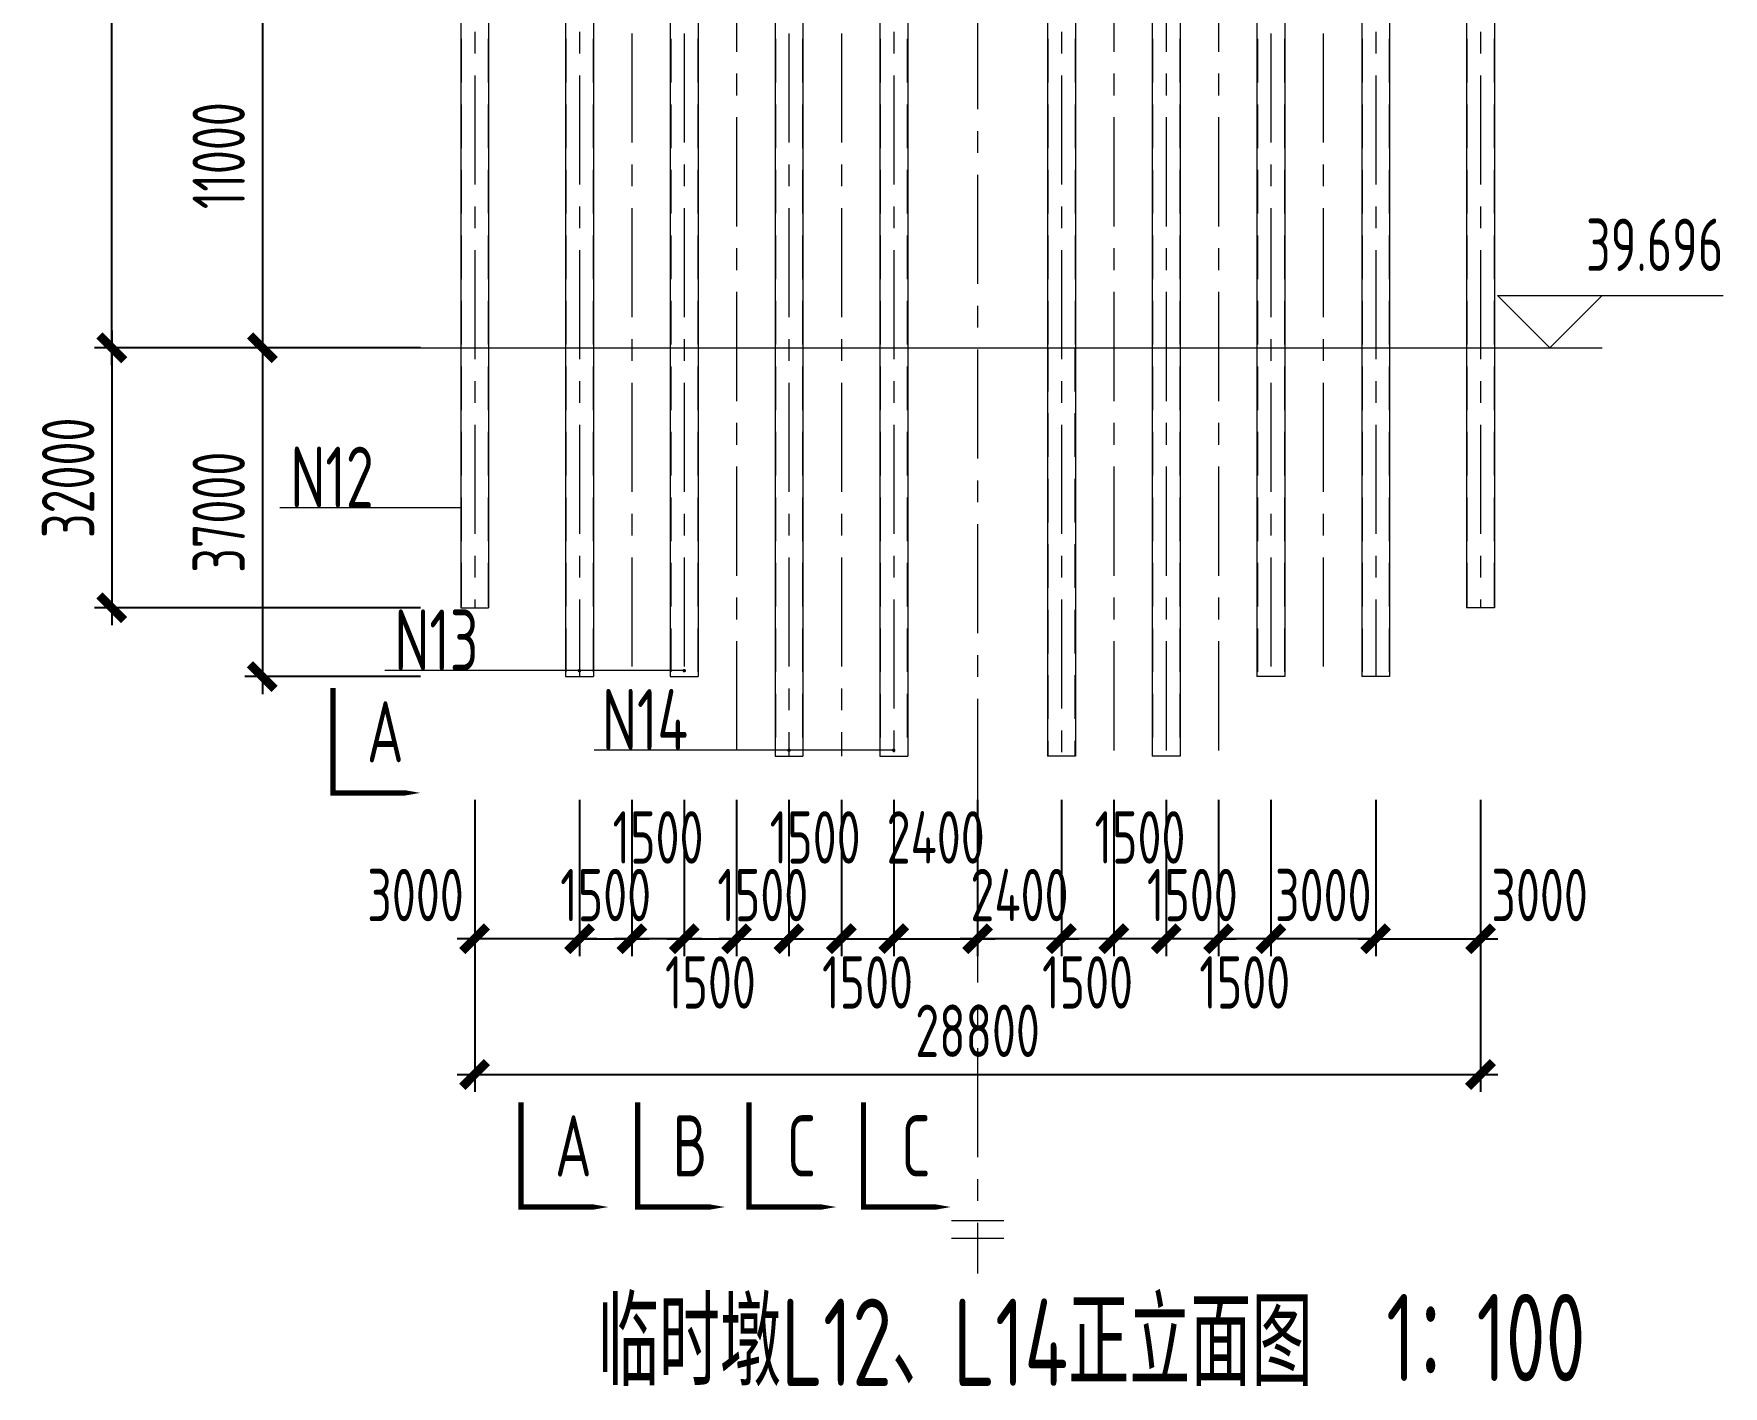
# Model space of a CAD drawing. Extents: x -2876908 to 633791, y -1383861 to 872234.
# Drawn here: x -1497066 to -1448690, y -1335848 to -1297132 of the extents above; entities that cross this region are included whole.
import ezdxf
from ezdxf.enums import TextEntityAlignment as Align

# ---------------------------------------------------------------- set-up
doc = ezdxf.new("R2010")
doc.units = 0
doc.header["$LTSCALE"] = 5
doc.header["$MEASUREMENT"] = 0
doc.linetypes.add('CENTER', pattern=[2, 1.25, -0.25, 0.25, -0.25])
doc.linetypes.add('DASHED', pattern=[0.75, 0.5, -0.25])
doc.layers.get('0').update_dxf_attribs({"linetype": 'CONTINUOUS', "lineweight": 25})
doc.layers.get('DEFPOINTS').update_dxf_attribs({"color": 35, "linetype": 'CONTINUOUS', "lineweight": 13})
for name, color, linetype, lineweight in [('3中心线', 6, 'CENTER', 18), ('4虚线', 2, 'DASHED', 18), ('5标注', 3, 'CONTINUOUS', 15), ('6文本', 7, 'CONTINUOUS', 15), ('7边界线', 8, 'CONTINUOUS', 15), ('8轮廓线', 4, 'CONTINUOUS', 15), ('DIM', 3, 'CONTINUOUS', 0), ('REIND', 1, 'CONTINUOUS', 0), ('THIN', 7, 'CONTINUOUS', 0)]:
    doc.layers.add(name, color=color, linetype=linetype, lineweight=lineweight)
doc.styles.add('TSSD_Dimension', font='tssdeng.shx', dxfattribs={"width": 0.7, "bigfont": 'hztxt.shx'})
doc.styles.add('TSSD_NORM', font='tssdeng.shx', dxfattribs={"width": 0.7, "bigfont": 'hztxt.shx'})
doc.dimstyles.new('TSSD_100_100', dxfattribs={"dimtxt": 300, "dimasz": 100, "dimexe": 100, "dimexo": 250, "dimgap": 100, "dimtad": 1, "dimdec": 0, "dimzin": 0, "dimdsep": 46, "dimtxsty": 'TSSD_Dimension', "dimblk": 'ARCHTICK', "dimblk1": 'ARCHTICK', "dimblk2": 'ARCHTICK', "dimcen": 0, "dimdle": 100, "dimclrt": 7, "dimadec": 0, "dimazin": 0, "dimtfac": 1, "dimtdec": 0, "dimtix": 1, "dimtmove": 2, "dimatfit": 3, "dimfxl": 1, "dimtolj": 1, "dimtzin": 0, "dimarcsym": 0})

# ---------------------------------------------------------------- blocks, each defined once
blk = doc.blocks.new('_ArchTick')
at = {"color": 0, "linetype": 'ByBlock', "const_width": 0.5}
blk.add_lwpolyline([(-0.707, -0.707), (0.707, 0.707)], dxfattribs=at)
blk = doc.blocks.new('*D2565')
at = {"layer": 'DEFPOINTS', "color": 0, "transparency": 16777216}
for p in [(-1481441, -1317811), (-1479941, -1317811), (-1479941, -1323038)]:
    blk.add_point(p, dxfattribs=at)
at = {"layer": 'DIM', "color": 0, "lineweight": -2, "transparency": 16777216}
for p, q in [((-1481441, -1319061), (-1481441, -1323538)), ((-1479941, -1319061), (-1479941, -1323538)), ((-1481441, -1323038), (-1481941, -1323038)), ((-1481441, -1323038), (-1479941, -1323038)), ((-1479941, -1323038), (-1479441, -1323038))]:
    blk.add_line(p, q, dxfattribs=at)
at = {"layer": 'DIM', "color": 0, "lineweight": -2, "transparency": 16777216, "xscale": 500, "yscale": 500, "zscale": 500}
blk.add_blockref('_ArchTick', (-1481441, -1323038), dxfattribs=at)
at = {"layer": 'DIM', "color": 0, "lineweight": -2, "transparency": 16777216, "xscale": 500, "yscale": 500, "zscale": 500, "rotation": 180}
blk.add_blockref('_ArchTick', (-1479941, -1323038), dxfattribs=at)
at = {"layer": 'DIM', "color": 7, "transparency": 16777216, "insert": (-1480691, -1321788), "char_height": 1500, "attachment_point": 5, "style": 'TSSD_Dimension'}
blk.add_mtext('\\A1;1500', dxfattribs=at)
blk = doc.blocks.new('*D2566')
at = {"layer": 'DEFPOINTS', "color": 0, "transparency": 16777216}
for p in [(-1478441, -1317811), (-1476941, -1317811), (-1476941, -1323038)]:
    blk.add_point(p, dxfattribs=at)
at = {"layer": 'DIM', "color": 0, "lineweight": -2, "transparency": 16777216}
for p, q in [((-1478441, -1319061), (-1478441, -1323538)), ((-1476941, -1319061), (-1476941, -1323538)), ((-1478941, -1323038), (-1476441, -1323038))]:
    blk.add_line(p, q, dxfattribs=at)
at = {"layer": 'DIM', "color": 0, "lineweight": -2, "transparency": 16777216, "xscale": 500, "yscale": 500, "zscale": 500, "rotation": 180}
blk.add_blockref('_ArchTick', (-1478441, -1323038), dxfattribs=at)
at = {"layer": 'DIM', "color": 0, "lineweight": -2, "transparency": 16777216, "xscale": 500, "yscale": 500, "zscale": 500}
blk.add_blockref('_ArchTick', (-1476941, -1323038), dxfattribs=at)
at = {"layer": 'DIM', "color": 7, "transparency": 16777216, "insert": (-1477691, -1324288), "char_height": 1500, "attachment_point": 5, "style": 'TSSD_Dimension'}
blk.add_mtext('\\A1;1500', dxfattribs=at)
blk = doc.blocks.new('*D2567')
at = {"layer": 'DEFPOINTS', "color": 0, "transparency": 16777216}
for p in [(-1476941, -1317811), (-1475441, -1317811), (-1475441, -1323038)]:
    blk.add_point(p, dxfattribs=at)
at = {"layer": 'DIM', "color": 0, "lineweight": -2, "transparency": 16777216}
for p, q in [((-1476941, -1319061), (-1476941, -1323538)), ((-1475441, -1319061), (-1475441, -1323538)), ((-1476941, -1323038), (-1477441, -1323038)), ((-1476941, -1323038), (-1475441, -1323038)), ((-1475441, -1323038), (-1474941, -1323038))]:
    blk.add_line(p, q, dxfattribs=at)
at = {"layer": 'DIM', "color": 0, "lineweight": -2, "transparency": 16777216, "xscale": 500, "yscale": 500, "zscale": 500}
blk.add_blockref('_ArchTick', (-1476941, -1323038), dxfattribs=at)
at = {"layer": 'DIM', "color": 0, "lineweight": -2, "transparency": 16777216, "xscale": 500, "yscale": 500, "zscale": 500, "rotation": 180}
blk.add_blockref('_ArchTick', (-1475441, -1323038), dxfattribs=at)
at = {"layer": 'DIM', "color": 7, "transparency": 16777216, "insert": (-1476191, -1321788), "char_height": 1500, "attachment_point": 5, "style": 'TSSD_Dimension'}
blk.add_mtext('\\A1;1500', dxfattribs=at)
blk = doc.blocks.new('*D2568')
at = {"layer": 'DEFPOINTS', "color": 0, "transparency": 16777216}
for p in [(-1475441, -1317811), (-1473941, -1317811), (-1473941, -1323038)]:
    blk.add_point(p, dxfattribs=at)
at = {"layer": 'DIM', "color": 0, "lineweight": -2, "transparency": 16777216}
for p, q in [((-1475441, -1319061), (-1475441, -1323538)), ((-1473941, -1319061), (-1473941, -1323538)), ((-1475941, -1323038), (-1473441, -1323038))]:
    blk.add_line(p, q, dxfattribs=at)
at = {"layer": 'DIM', "color": 0, "lineweight": -2, "transparency": 16777216, "xscale": 500, "yscale": 500, "zscale": 500, "rotation": 180}
blk.add_blockref('_ArchTick', (-1475441, -1323038), dxfattribs=at)
at = {"layer": 'DIM', "color": 0, "lineweight": -2, "transparency": 16777216, "xscale": 500, "yscale": 500, "zscale": 500}
blk.add_blockref('_ArchTick', (-1473941, -1323038), dxfattribs=at)
at = {"layer": 'DIM', "color": 7, "transparency": 16777216, "insert": (-1474691, -1320138), "char_height": 1500, "attachment_point": 5, "style": 'TSSD_Dimension'}
blk.add_mtext('\\A1;1500', dxfattribs=at)
blk = doc.blocks.new('*D2569')
at = {"layer": 'DEFPOINTS', "color": 0, "transparency": 16777216}
for p in [(-1472441, -1317811), (-1470041, -1317811), (-1470041, -1323038)]:
    blk.add_point(p, dxfattribs=at)
at = {"layer": 'DIM', "color": 0, "lineweight": -2, "transparency": 16777216}
for p, q in [((-1472441, -1319061), (-1472441, -1323538)), ((-1470041, -1319061), (-1470041, -1323538)), ((-1472941, -1323038), (-1469541, -1323038))]:
    blk.add_line(p, q, dxfattribs=at)
at = {"layer": 'DIM', "color": 0, "lineweight": -2, "transparency": 16777216, "xscale": 500, "yscale": 500, "zscale": 500, "rotation": 180}
blk.add_blockref('_ArchTick', (-1472441, -1323038), dxfattribs=at)
at = {"layer": 'DIM', "color": 0, "lineweight": -2, "transparency": 16777216, "xscale": 500, "yscale": 500, "zscale": 500}
blk.add_blockref('_ArchTick', (-1470041, -1323038), dxfattribs=at)
at = {"layer": 'DIM', "color": 7, "transparency": 16777216, "insert": (-1471241, -1320138), "char_height": 1500, "attachment_point": 5, "style": 'TSSD_Dimension'}
blk.add_mtext('\\A1;2400', dxfattribs=at)
blk = doc.blocks.new('*D2570')
at = {"layer": 'DEFPOINTS', "color": 0, "transparency": 16777216}
for p in [(-1484441, -1317811), (-1455641, -1317811), (-1455641, -1326924)]:
    blk.add_point(p, dxfattribs=at)
at = {"layer": 'DIM', "color": 0, "lineweight": -2, "transparency": 16777216}
for p, q in [((-1484441, -1319061), (-1484441, -1327424)), ((-1455641, -1319061), (-1455641, -1327424)), ((-1484941, -1326924), (-1455141, -1326924))]:
    blk.add_line(p, q, dxfattribs=at)
at = {"layer": 'DIM', "color": 0, "lineweight": -2, "transparency": 16777216, "xscale": 500, "yscale": 500, "zscale": 500, "rotation": 180}
blk.add_blockref('_ArchTick', (-1484441, -1326924), dxfattribs=at)
at = {"layer": 'DIM', "color": 0, "lineweight": -2, "transparency": 16777216, "xscale": 500, "yscale": 500, "zscale": 500}
blk.add_blockref('_ArchTick', (-1455641, -1326924), dxfattribs=at)
at = {"layer": 'DIM', "color": 7, "transparency": 16777216, "insert": (-1470041, -1325674), "char_height": 1500, "attachment_point": 5, "style": 'TSSD_Dimension'}
blk.add_mtext('\\A1;28800', dxfattribs=at)
blk = doc.blocks.new('*D2571')
at = {"layer": 'DEFPOINTS', "color": 0, "transparency": 16777216}
for p in [(-1484746, -1306123), (-1494831, -1313563), (-1484746, -1313563)]:
    blk.add_point(p, dxfattribs=at)
at = {"layer": 'DIM', "color": 0, "lineweight": -2, "transparency": 16777216}
for p, q in [((-1494831, -1305623), (-1494831, -1314063)), ((-1485996, -1306123), (-1495331, -1306123)), ((-1485996, -1313563), (-1495331, -1313563))]:
    blk.add_line(p, q, dxfattribs=at)
at = {"layer": 'DIM', "color": 0, "lineweight": -2, "transparency": 16777216, "xscale": 500, "yscale": 500, "zscale": 500}
for p, rotation in [((-1494831, -1306123), 90), ((-1494831, -1313563), 270)]:
    blk.add_blockref('_ArchTick', p, dxfattribs=dict(at, rotation=rotation))
at = {"layer": 'DIM', "color": 7, "transparency": 16777216, "insert": (-1496081, -1309843), "char_height": 1500, "attachment_point": 5, "rotation": 90, "style": 'TSSD_Dimension'}
blk.add_mtext('\\A1;32000', dxfattribs=at)
blk = doc.blocks.new('*D2573')
at = {"layer": 'DEFPOINTS', "color": 0, "transparency": 16777216}
for p in [(-1494831, -1280122), (-1484746, -1280122), (-1484746, -1306122)]:
    blk.add_point(p, dxfattribs=at)
at = {"layer": 'DIM', "color": 0, "lineweight": -2, "transparency": 16777216}
for p, q in [((-1494831, -1306622), (-1494831, -1279622)), ((-1485996, -1280122), (-1495331, -1280122)), ((-1485996, -1306122), (-1495331, -1306122))]:
    blk.add_line(p, q, dxfattribs=at)
at = {"layer": 'DIM', "color": 0, "lineweight": -2, "transparency": 16777216, "xscale": 500, "yscale": 500, "zscale": 500}
for p, rotation in [((-1494831, -1280122), 90), ((-1494831, -1306122), 270)]:
    blk.add_blockref('_ArchTick', p, dxfattribs=dict(at, rotation=rotation))
at = {"layer": 'DIM', "color": 7, "transparency": 16777216, "insert": (-1496081, -1293122), "char_height": 1500, "attachment_point": 5, "rotation": 90, "style": 'TSSD_Dimension'}
blk.add_mtext('\\A1;26000', dxfattribs=at)
blk = doc.blocks.new('*D2587')
at = {"layer": 'DEFPOINTS', "color": 0, "transparency": 16777216}
for p in [(-1484441, -1317811), (-1481441, -1317811), (-1484441, -1323038)]:
    blk.add_point(p, dxfattribs=at)
at = {"layer": 'DIM', "color": 0, "lineweight": -2, "transparency": 16777216}
for p, q in [((-1484441, -1319061), (-1484441, -1323538)), ((-1481441, -1319061), (-1481441, -1323538)), ((-1480941, -1323038), (-1484941, -1323038))]:
    blk.add_line(p, q, dxfattribs=at)
at = {"layer": 'DIM', "color": 0, "lineweight": -2, "transparency": 16777216, "xscale": 500, "yscale": 500, "zscale": 500, "rotation": 180}
blk.add_blockref('_ArchTick', (-1484441, -1323038), dxfattribs=at)
at = {"layer": 'DIM', "color": 0, "lineweight": -2, "transparency": 16777216, "xscale": 500, "yscale": 500, "zscale": 500}
blk.add_blockref('_ArchTick', (-1481441, -1323038), dxfattribs=at)
at = {"layer": 'DIM', "color": 7, "transparency": 16777216, "insert": (-1486135, -1321788), "char_height": 1500, "attachment_point": 5, "style": 'TSSD_Dimension'}
blk.add_mtext('\\A1;3000', dxfattribs=at)
blk = doc.blocks.new('*D2588')
at = {"layer": 'DEFPOINTS', "color": 0, "transparency": 16777216}
for p in [(-1473941, -1317811), (-1472441, -1317811), (-1472441, -1323038)]:
    blk.add_point(p, dxfattribs=at)
at = {"layer": 'DIM', "color": 0, "lineweight": -2, "transparency": 16777216}
for p, q in [((-1473941, -1319061), (-1473941, -1323538)), ((-1472441, -1319061), (-1472441, -1323538)), ((-1474441, -1323038), (-1471941, -1323038))]:
    blk.add_line(p, q, dxfattribs=at)
at = {"layer": 'DIM', "color": 0, "lineweight": -2, "transparency": 16777216, "xscale": 500, "yscale": 500, "zscale": 500, "rotation": 180}
blk.add_blockref('_ArchTick', (-1473941, -1323038), dxfattribs=at)
at = {"layer": 'DIM', "color": 0, "lineweight": -2, "transparency": 16777216, "xscale": 500, "yscale": 500, "zscale": 500}
blk.add_blockref('_ArchTick', (-1472441, -1323038), dxfattribs=at)
at = {"layer": 'DIM', "color": 7, "transparency": 16777216, "insert": (-1473191, -1324288), "char_height": 1500, "attachment_point": 5, "style": 'TSSD_Dimension'}
blk.add_mtext('\\A1;1500', dxfattribs=at)
blk = doc.blocks.new('*D2593')
at = {"layer": 'DEFPOINTS', "color": 0, "transparency": 16777216}
for p in [(-1484746, -1295122), (-1490521, -1306122), (-1484746, -1306122)]:
    blk.add_point(p, dxfattribs=at)
at = {"layer": 'DIM', "color": 0, "lineweight": -2, "transparency": 16777216}
for p, q in [((-1490521, -1294622), (-1490521, -1306622)), ((-1485996, -1295122), (-1491021, -1295122)), ((-1485996, -1306122), (-1491021, -1306122))]:
    blk.add_line(p, q, dxfattribs=at)
at = {"layer": 'DIM', "color": 0, "lineweight": -2, "transparency": 16777216, "xscale": 500, "yscale": 500, "zscale": 500}
for p, rotation in [((-1490521, -1295122), 90), ((-1490521, -1306122), 270)]:
    blk.add_blockref('_ArchTick', p, dxfattribs=dict(at, rotation=rotation))
at = {"layer": 'DIM', "color": 7, "transparency": 16777216, "insert": (-1491771, -1300622), "char_height": 1500, "attachment_point": 5, "rotation": 90, "style": 'TSSD_Dimension'}
blk.add_mtext('\\A1;11000', dxfattribs=at)
blk = doc.blocks.new('*D2595')
at = {"layer": 'DEFPOINTS', "color": 0, "transparency": 16777216}
for p in [(-1484746, -1306122), (-1490521, -1315533), (-1484746, -1315533)]:
    blk.add_point(p, dxfattribs=at)
at = {"layer": 'DIM', "color": 0, "lineweight": -2, "transparency": 16777216}
for p, q in [((-1490521, -1305622), (-1490521, -1316033)), ((-1485996, -1306122), (-1491021, -1306122)), ((-1485996, -1315533), (-1491021, -1315533))]:
    blk.add_line(p, q, dxfattribs=at)
at = {"layer": 'DIM', "color": 0, "lineweight": -2, "transparency": 16777216, "xscale": 500, "yscale": 500, "zscale": 500}
for p, rotation in [((-1490521, -1306122), 90), ((-1490521, -1315533), 270)]:
    blk.add_blockref('_ArchTick', p, dxfattribs=dict(at, rotation=rotation))
at = {"layer": 'DIM', "color": 7, "transparency": 16777216, "insert": (-1491771, -1310828), "char_height": 1500, "attachment_point": 5, "rotation": 90, "style": 'TSSD_Dimension'}
blk.add_mtext('\\A1;37000', dxfattribs=at)
blk = doc.blocks.new('*D2596')
at = {"layer": 'DEFPOINTS', "color": 0, "transparency": 16777216}
for p in [(-1461641, -1317811), (-1458641, -1317811), (-1461641, -1323038)]:
    blk.add_point(p, dxfattribs=at)
at = {"layer": 'DIM', "color": 0, "lineweight": -2, "transparency": 16777216}
for p, q in [((-1461641, -1319061), (-1461641, -1323538)), ((-1458641, -1319061), (-1458641, -1323538)), ((-1461641, -1323038), (-1462141, -1323038)), ((-1458641, -1323038), (-1461641, -1323038)), ((-1458641, -1323038), (-1458141, -1323038))]:
    blk.add_line(p, q, dxfattribs=at)
at = {"layer": 'DIM', "color": 0, "lineweight": -2, "transparency": 16777216, "xscale": 500, "yscale": 500, "zscale": 500}
blk.add_blockref('_ArchTick', (-1461641, -1323038), dxfattribs=at)
at = {"layer": 'DIM', "color": 0, "lineweight": -2, "transparency": 16777216, "xscale": 500, "yscale": 500, "zscale": 500, "rotation": 180}
blk.add_blockref('_ArchTick', (-1458641, -1323038), dxfattribs=at)
at = {"layer": 'DIM', "color": 7, "transparency": 16777216, "insert": (-1460141, -1321788), "char_height": 1500, "attachment_point": 5, "style": 'TSSD_Dimension'}
blk.add_mtext('\\A1;3000', dxfattribs=at)
blk = doc.blocks.new('*D2597')
at = {"layer": 'DEFPOINTS', "color": 0, "transparency": 16777216}
for p in [(-1463141, -1317811), (-1461641, -1317811), (-1463141, -1323038)]:
    blk.add_point(p, dxfattribs=at)
at = {"layer": 'DIM', "color": 0, "lineweight": -2, "transparency": 16777216}
for p, q in [((-1463141, -1319061), (-1463141, -1323538)), ((-1461641, -1319061), (-1461641, -1323538)), ((-1461141, -1323038), (-1463641, -1323038))]:
    blk.add_line(p, q, dxfattribs=at)
at = {"layer": 'DIM', "color": 0, "lineweight": -2, "transparency": 16777216, "xscale": 500, "yscale": 500, "zscale": 500, "rotation": 180}
blk.add_blockref('_ArchTick', (-1463141, -1323038), dxfattribs=at)
at = {"layer": 'DIM', "color": 0, "lineweight": -2, "transparency": 16777216, "xscale": 500, "yscale": 500, "zscale": 500}
blk.add_blockref('_ArchTick', (-1461641, -1323038), dxfattribs=at)
at = {"layer": 'DIM', "color": 7, "transparency": 16777216, "insert": (-1462391, -1324288), "char_height": 1500, "attachment_point": 5, "style": 'TSSD_Dimension'}
blk.add_mtext('\\A1;1500', dxfattribs=at)
blk = doc.blocks.new('*D2598')
at = {"layer": 'DEFPOINTS', "color": 0, "transparency": 16777216}
for p in [(-1464641, -1317811), (-1463141, -1317811), (-1464641, -1323038)]:
    blk.add_point(p, dxfattribs=at)
at = {"layer": 'DIM', "color": 0, "lineweight": -2, "transparency": 16777216}
for p, q in [((-1464641, -1319061), (-1464641, -1323538)), ((-1463141, -1319061), (-1463141, -1323538)), ((-1464641, -1323038), (-1465141, -1323038)), ((-1463141, -1323038), (-1464641, -1323038)), ((-1463141, -1323038), (-1462641, -1323038))]:
    blk.add_line(p, q, dxfattribs=at)
at = {"layer": 'DIM', "color": 0, "lineweight": -2, "transparency": 16777216, "xscale": 500, "yscale": 500, "zscale": 500}
blk.add_blockref('_ArchTick', (-1464641, -1323038), dxfattribs=at)
at = {"layer": 'DIM', "color": 0, "lineweight": -2, "transparency": 16777216, "xscale": 500, "yscale": 500, "zscale": 500, "rotation": 180}
blk.add_blockref('_ArchTick', (-1463141, -1323038), dxfattribs=at)
at = {"layer": 'DIM', "color": 7, "transparency": 16777216, "insert": (-1463891, -1321788), "char_height": 1500, "attachment_point": 5, "style": 'TSSD_Dimension'}
blk.add_mtext('\\A1;1500', dxfattribs=at)
blk = doc.blocks.new('*D2599')
at = {"layer": 'DEFPOINTS', "color": 0, "transparency": 16777216}
for p in [(-1466141, -1317811), (-1464641, -1317811), (-1466141, -1323038)]:
    blk.add_point(p, dxfattribs=at)
at = {"layer": 'DIM', "color": 0, "lineweight": -2, "transparency": 16777216}
for p, q in [((-1466141, -1319061), (-1466141, -1323538)), ((-1464641, -1319061), (-1464641, -1323538)), ((-1464141, -1323038), (-1466641, -1323038))]:
    blk.add_line(p, q, dxfattribs=at)
at = {"layer": 'DIM', "color": 0, "lineweight": -2, "transparency": 16777216, "xscale": 500, "yscale": 500, "zscale": 500, "rotation": 180}
blk.add_blockref('_ArchTick', (-1466141, -1323038), dxfattribs=at)
at = {"layer": 'DIM', "color": 0, "lineweight": -2, "transparency": 16777216, "xscale": 500, "yscale": 500, "zscale": 500}
blk.add_blockref('_ArchTick', (-1464641, -1323038), dxfattribs=at)
at = {"layer": 'DIM', "color": 7, "transparency": 16777216, "insert": (-1465391, -1320138), "char_height": 1500, "attachment_point": 5, "style": 'TSSD_Dimension'}
blk.add_mtext('\\A1;1500', dxfattribs=at)
blk = doc.blocks.new('*D2600')
at = {"layer": 'DEFPOINTS', "color": 0, "transparency": 16777216}
for p in [(-1470041, -1317811), (-1467641, -1317811), (-1470041, -1323038)]:
    blk.add_point(p, dxfattribs=at)
at = {"layer": 'DIM', "color": 0, "lineweight": -2, "transparency": 16777216}
for p, q in [((-1470041, -1319061), (-1470041, -1323538)), ((-1467641, -1319061), (-1467641, -1323538)), ((-1470041, -1323038), (-1470541, -1323038)), ((-1467641, -1323038), (-1470041, -1323038)), ((-1467641, -1323038), (-1467141, -1323038))]:
    blk.add_line(p, q, dxfattribs=at)
at = {"layer": 'DIM', "color": 0, "lineweight": -2, "transparency": 16777216, "xscale": 500, "yscale": 500, "zscale": 500}
blk.add_blockref('_ArchTick', (-1470041, -1323038), dxfattribs=at)
at = {"layer": 'DIM', "color": 0, "lineweight": -2, "transparency": 16777216, "xscale": 500, "yscale": 500, "zscale": 500, "rotation": 180}
blk.add_blockref('_ArchTick', (-1467641, -1323038), dxfattribs=at)
at = {"layer": 'DIM', "color": 7, "transparency": 16777216, "insert": (-1468841, -1321788), "char_height": 1500, "attachment_point": 5, "style": 'TSSD_Dimension'}
blk.add_mtext('\\A1;2400', dxfattribs=at)
blk = doc.blocks.new('*D2601')
at = {"layer": 'DEFPOINTS', "color": 0, "transparency": 16777216}
for p in [(-1458641, -1317811), (-1455641, -1317811), (-1455641, -1323038)]:
    blk.add_point(p, dxfattribs=at)
at = {"layer": 'DIM', "color": 0, "lineweight": -2, "transparency": 16777216}
for p, q in [((-1458641, -1319061), (-1458641, -1323538)), ((-1455641, -1319061), (-1455641, -1323538)), ((-1459141, -1323038), (-1455141, -1323038))]:
    blk.add_line(p, q, dxfattribs=at)
at = {"layer": 'DIM', "color": 0, "lineweight": -2, "transparency": 16777216, "xscale": 500, "yscale": 500, "zscale": 500, "rotation": 180}
blk.add_blockref('_ArchTick', (-1458641, -1323038), dxfattribs=at)
at = {"layer": 'DIM', "color": 0, "lineweight": -2, "transparency": 16777216, "xscale": 500, "yscale": 500, "zscale": 500}
blk.add_blockref('_ArchTick', (-1455641, -1323038), dxfattribs=at)
at = {"layer": 'DIM', "color": 7, "transparency": 16777216, "insert": (-1453947, -1321788), "char_height": 1500, "attachment_point": 5, "style": 'TSSD_Dimension'}
blk.add_mtext('\\A1;3000', dxfattribs=at)
blk = doc.blocks.new('*D2602')
at = {"layer": 'DEFPOINTS', "color": 0, "transparency": 16777216}
for p in [(-1467641, -1317811), (-1466141, -1317811), (-1467641, -1323038)]:
    blk.add_point(p, dxfattribs=at)
at = {"layer": 'DIM', "color": 0, "lineweight": -2, "transparency": 16777216}
for p, q in [((-1467641, -1319061), (-1467641, -1323538)), ((-1466141, -1319061), (-1466141, -1323538)), ((-1465641, -1323038), (-1468141, -1323038))]:
    blk.add_line(p, q, dxfattribs=at)
at = {"layer": 'DIM', "color": 0, "lineweight": -2, "transparency": 16777216, "xscale": 500, "yscale": 500, "zscale": 500, "rotation": 180}
blk.add_blockref('_ArchTick', (-1467641, -1323038), dxfattribs=at)
at = {"layer": 'DIM', "color": 0, "lineweight": -2, "transparency": 16777216, "xscale": 500, "yscale": 500, "zscale": 500}
blk.add_blockref('_ArchTick', (-1466141, -1323038), dxfattribs=at)
at = {"layer": 'DIM', "color": 7, "transparency": 16777216, "insert": (-1466891, -1324288), "char_height": 1500, "attachment_point": 5, "style": 'TSSD_Dimension'}
blk.add_mtext('\\A1;1500', dxfattribs=at)
blk = doc.blocks.new('*D2603')
at = {"layer": 'DEFPOINTS', "color": 0, "transparency": 16777216}
for p in [(-1479941, -1317811), (-1478441, -1317811), (-1479941, -1323038)]:
    blk.add_point(p, dxfattribs=at)
at = {"layer": 'DIM', "color": 0, "lineweight": -2, "transparency": 16777216}
for p, q in [((-1479941, -1319061), (-1479941, -1323538)), ((-1478441, -1319061), (-1478441, -1323538)), ((-1477941, -1323038), (-1480441, -1323038))]:
    blk.add_line(p, q, dxfattribs=at)
at = {"layer": 'DIM', "color": 0, "lineweight": -2, "transparency": 16777216, "xscale": 500, "yscale": 500, "zscale": 500, "rotation": 180}
blk.add_blockref('_ArchTick', (-1479941, -1323038), dxfattribs=at)
at = {"layer": 'DIM', "color": 0, "lineweight": -2, "transparency": 16777216, "xscale": 500, "yscale": 500, "zscale": 500}
blk.add_blockref('_ArchTick', (-1478441, -1323038), dxfattribs=at)
at = {"layer": 'DIM', "color": 7, "transparency": 16777216, "insert": (-1479191, -1320138), "char_height": 1500, "attachment_point": 5, "style": 'TSSD_Dimension'}
blk.add_mtext('\\A1;1500', dxfattribs=at)

msp = doc.modelspace()

# ---------------------------------------------------------------- linework, layer by layer
at = {"layer": '3中心线', "ltscale": 500}
for p, q in [((-1470041.033, -1261168.949), (-1470041.033, -1332617.121)), ((-1476941.03, -1279522.32), (-1476941.03, -1317811.325)), ((-1466141.037, -1279522.32), (-1466141.037, -1317811.325)), ((-1464641.037, -1279522.32), (-1464641.037, -1317811.325)), ((-1463141.037, -1279522.32), (-1463141.037, -1317811.325)), ((-1479941.03, -1282122.32), (-1479941.03, -1315533.274)), ((-1478441.03, -1282122.32), (-1478441.03, -1315533.274)), ((-1475441.03, -1282122.32), (-1475441.03, -1317811.325)), ((-1473941.03, -1282122.32), (-1473941.03, -1317811.325)), ((-1461641.037, -1282122.32), (-1461641.037, -1315533.274)), ((-1460141.037, -1282122.32), (-1460141.037, -1315533.274)), ((-1484441.03, -1283322.32), (-1484441.03, -1313562.658)), ((-1481441.03, -1283322.32), (-1481441.03, -1315533.274)), ((-1472441.03, -1283322.32), (-1472441.03, -1317811.325)), ((-1467641.037, -1283322.32), (-1467641.037, -1317811.325)), ((-1458641.037, -1283322.32), (-1458641.037, -1315533.274)), ((-1455641.037, -1283322.32), (-1455641.037, -1313562.658))]:
    msp.add_line(p, q, dxfattribs=at)
at = {"layer": '4虚线', "ltscale": 500}
for p, q in [((-1484829.03, -1284152.32), (-1484829.03, -1313562.658)), ((-1484053.03, -1284152.32), (-1484053.03, -1313562.658)), ((-1481829.03, -1284152.32), (-1481829.03, -1315533.274)), ((-1481053.03, -1284152.32), (-1481053.03, -1315533.274)), ((-1478829.03, -1284152.32), (-1478829.03, -1315533.274)), ((-1478053.03, -1284152.32), (-1478053.03, -1315533.274)), ((-1475829.03, -1284152.32), (-1475829.03, -1317811.325)), ((-1475053.03, -1284152.32), (-1475053.03, -1317811.325)), ((-1472829.03, -1284152.32), (-1472829.03, -1317811.325)), ((-1472053.03, -1284152.32), (-1472053.03, -1317811.325)), ((-1468031.037, -1284152.32), (-1468031.037, -1306122.32)), ((-1467251.037, -1284152.32), (-1467251.037, -1306122.32)), ((-1465029.037, -1284152.32), (-1465029.037, -1317811.325)), ((-1464253.037, -1284152.32), (-1464253.037, -1317811.325)), ((-1462029.037, -1284152.32), (-1462029.037, -1315533.274)), ((-1461253.037, -1284152.32), (-1461253.037, -1315533.274)), ((-1459029.037, -1284152.32), (-1459029.037, -1315533.274)), ((-1458253.037, -1284152.32), (-1458253.037, -1315533.274)), ((-1456029.037, -1284152.32), (-1456029.037, -1313562.658)), ((-1455253.037, -1284152.32), (-1455253.037, -1313562.658)), ((-1468029.037, -1306122.32), (-1468029.037, -1317811.325)), ((-1467253.037, -1306122.32), (-1467253.037, -1317811.325))]:
    msp.add_line(p, q, dxfattribs=at)
at = {"layer": '5标注'}
for p, q in [((-1484841.03, -1310702.067), (-1490018.416, -1310702.067)), ((-1478441.03, -1315364.113), (-1487018.416, -1315364.113)), ((-1472441.03, -1317642.164), (-1481018.416, -1317642.164))]:
    msp.add_line(p, q, dxfattribs=at)
at = {"layer": '5标注', "flags": 128}
for points in [[(-1488501.31, -1315862.807, 150, 150, 0), (-1488501.31, -1318862.807, 150, 150, 0), (-1487001.31, -1318862.807, 350, 0, 0), (-1486001.31, -1318862.807, 0, 0, 0)], [(-1483114.717, -1327718.599, 150, 150, 0), (-1483114.717, -1330718.599, 150, 150, 0), (-1481614.717, -1330718.599, 350, 0, 0), (-1480614.717, -1330718.599, 0, 0, 0)], [(-1479773.986, -1327718.599, 150, 150, 0), (-1479773.986, -1330718.599, 150, 150, 0), (-1478273.986, -1330718.599, 350, 0, 0), (-1477273.986, -1330718.599, 0, 0, 0)], [(-1476585.917, -1327718.599, 150, 150, 0), (-1476585.917, -1330718.599, 150, 150, 0), (-1475085.917, -1330718.599, 350, 0, 0), (-1474085.917, -1330718.599, 0, 0, 0)], [(-1473307.578, -1327718.599, 150, 150, 0), (-1473307.578, -1330718.599, 150, 150, 0), (-1471807.578, -1330718.599, 350, 0, 0), (-1470807.578, -1330718.599, 0, 0, 0)]]:
    msp.add_lwpolyline(points, format="xyseb", dxfattribs=at)
at = {"layer": '7边界线'}
msp.add_line((-1486382.018, -1306122.32), (-1453818.148, -1306122.32), dxfattribs=at)
at = {"layer": '8轮廓线'}
for p, q in [((-1484841.03, -1284152.32), (-1484841.03, -1313562.658)), ((-1484041.03, -1284152.32), (-1484041.03, -1313562.658)), ((-1481841.03, -1284152.32), (-1481841.03, -1315533.274)), ((-1481041.03, -1284152.32), (-1481041.03, -1315533.274)), ((-1478841.03, -1284152.32), (-1478841.03, -1315533.274)), ((-1478041.03, -1284152.32), (-1478041.03, -1315533.274)), ((-1475841.03, -1284152.32), (-1475841.03, -1317811.325)), ((-1475041.03, -1284152.32), (-1475041.03, -1317811.325)), ((-1472841.03, -1284152.32), (-1472841.03, -1317811.325)), ((-1472041.03, -1284152.32), (-1472041.03, -1317811.325)), ((-1468041.037, -1284152.32), (-1468041.037, -1306122.32)), ((-1467241.037, -1284152.32), (-1467241.037, -1306122.32)), ((-1465041.037, -1284152.32), (-1465041.037, -1317811.325)), ((-1464241.037, -1284152.32), (-1464241.037, -1317811.325)), ((-1462041.037, -1284152.32), (-1462041.037, -1315533.274)), ((-1461241.037, -1284152.32), (-1461241.037, -1315533.274)), ((-1459041.037, -1284152.32), (-1459041.037, -1315533.274)), ((-1458241.037, -1284152.32), (-1458241.037, -1315533.274)), ((-1456041.037, -1284152.32), (-1456041.037, -1313562.658)), ((-1455241.037, -1284152.32), (-1455241.037, -1313562.658)), ((-1468041.037, -1306122.32), (-1468041.037, -1317811.325)), ((-1467241.037, -1306122.32), (-1467241.037, -1317811.325)), ((-1484841.03, -1313562.658), (-1484041.03, -1313562.658)), ((-1455241.037, -1313562.658), (-1456041.037, -1313562.658)), ((-1481841.03, -1315533.274), (-1481041.03, -1315533.274)), ((-1478841.03, -1315533.274), (-1478041.03, -1315533.274)), ((-1461241.037, -1315533.274), (-1462041.037, -1315533.274)), ((-1458241.037, -1315533.274), (-1459041.037, -1315533.274)), ((-1475841.03, -1317811.325), (-1475041.03, -1317811.325)), ((-1472841.03, -1317811.325), (-1472041.03, -1317811.325)), ((-1467241.037, -1317811.325), (-1468041.037, -1317811.325)), ((-1464241.037, -1317811.325), (-1465041.037, -1317811.325))]:
    msp.add_line(p, q, dxfattribs=at)
at = {"layer": 'REIND', "const_width": 50}
for points in [[(-1481466.03, -1315364.113, 1), (-1481416.03, -1315364.113, 1)], [(-1478466.03, -1315364.113, 1), (-1478416.03, -1315364.113, 1)], [(-1475466.03, -1317642.164, 1), (-1475416.03, -1317642.164, 1)], [(-1472466.03, -1317642.164, 1), (-1472416.03, -1317642.164, 1)]]:
    msp.add_lwpolyline(points, format="xyb", close=True, dxfattribs=at)
at = {"layer": 'THIN'}
for p, q in [((-1453656.378, -1306122.32), (-1455156.378, -1304622.32)), ((-1455156.378, -1304622.32), (-1452156.378, -1304622.32)), ((-1453656.378, -1306122.32), (-1452156.378, -1304622.32)), ((-1452156.378, -1304622.32), (-1448690.032, -1304622.32)), ((-1454485.968, -1306122.32), (-1452156.378, -1306122.32)), ((-1469291.033, -1331117.121), (-1470791.033, -1331117.121)), ((-1469291.033, -1331617.121), (-1470791.033, -1331617.121))]:
    msp.add_line(p, q, dxfattribs=at)

# ---------------------------------------------------------------- texts
at = {"layer": '5标注', "color": 7, "char_height": 1750, "attachment_point": 9, "style": 'TSSD_NORM'}
for s, insert in [('N12', (-1487331.552, -1310702.067)), ('N13', (-1484331.552, -1315364.113)), ('N14', (-1478331.552, -1317642.164))]:
    msp.add_mtext(s, dxfattribs=dict(at, insert=insert))
at = {"layer": '6文本', "style": 'TSSD_NORM', "width": 0.7}
for s, p in [('A', (-1487001.31, -1317112.807)), ('A', (-1481614.717, -1328968.599)), ('B', (-1478273.986, -1328968.599)), ('C', (-1475085.917, -1328968.599)), ('C', (-1471807.578, -1328968.599))]:
    msp.add_text(s, height=1750, dxfattribs=at).set_placement(p, align=Align.MIDDLE_CENTER)
for s, p in [('临时墩L12、L14正立面图 ', (-1470151.91, -1334455.839)), ('1：100', (-1455486.129, -1334455.839))]:
    msp.add_text(s, height=2500, dxfattribs=at).set_placement(p, align=Align.MIDDLE)
at = {"layer": 'DIM', "color": 7, "style": 'TSSD_Dimension', "width": 0.7}
msp.add_text('39.696', height=1500, dxfattribs=at).set_placement((-1448690.032, -1304372.32), align=Align.BOTTOM_RIGHT)

# ---------------------------------------------------------------- dimensions: what is measured, and where the dimension line sits
at = {"layer": 'DIM'}
for base, p1, p2, angle, picture, middle in [((-1494831.446, -1280122.32), (-1484746.03, -1306122.002), (-1484746.03, -1280122.32), 90, '*D2573', (-1496081.446, -1293122.161)), ((-1490520.515, -1306122.32), (-1484746.03, -1295122.32), (-1484746.03, -1306122.32), 90, '*D2593', (-1491770.515, -1300622.32)), ((-1470041.033, -1323038.058), (-1467641.037, -1317811.325), (-1470041.033, -1317811.325), 180, '*D2600', (-1468841.035, -1321788.058)), ((-1464641.037, -1323038.058), (-1463141.037, -1317811.325), (-1464641.037, -1317811.325), 180, '*D2598', (-1463891.037, -1321788.058)), ((-1461641.037, -1323038.058), (-1458641.037, -1317811.325), (-1461641.037, -1317811.325), 180, '*D2596', (-1460141.037, -1321788.058))]:
    dim = msp.add_linear_dim(base=base, p1=p1, p2=p2, angle=angle, dimstyle='TSSD_100_100', override={"dimtxt": 1500, "dimasz": 500, "dimexe": 500, "dimexo": 1250, "dimgap": 500, "dimdle": 500}, dxfattribs=at)
    dim.commit()
    dim.dimension.update_dxf_attribs({"geometry": picture, "text_midpoint": middle})
for base, p1, p2, text, picture, middle in [((-1494831.446, -1313562.658), (-1484746.03, -1306122.808), (-1484746.03, -1313562.658), '32000', '*D2571', (-1496081.446, -1309842.733)), ((-1490520.515, -1315533.274), (-1484746.03, -1306122.32), (-1484746.03, -1315533.274), '37000', '*D2595', (-1491770.515, -1310827.797))]:
    dim = msp.add_linear_dim(base=base, p1=p1, p2=p2, angle=90, text=text, dimstyle='TSSD_100_100', override={"dimtxt": 1500, "dimasz": 500, "dimexe": 500, "dimexo": 1250, "dimgap": 500, "dimdle": 500}, dxfattribs=at)
    dim.commit()
    dim.dimension.update_dxf_attribs({"geometry": picture, "text_midpoint": middle})
for base, p1, p2, picture, middle in [((-1484441.03, -1323038.058), (-1481441.03, -1317811.325), (-1484441.03, -1317811.325), '*D2587', (-1486135.261, -1321788.058)), ((-1479941.03, -1323038.058), (-1478441.03, -1317811.325), (-1479941.03, -1317811.325), '*D2603', (-1479191.03, -1320138.058)), ((-1476941.03, -1323038.058), (-1478441.03, -1317811.325), (-1476941.03, -1317811.325), '*D2566', (-1477691.03, -1324288.058)), ((-1473941.03, -1323038.058), (-1475441.03, -1317811.325), (-1473941.03, -1317811.325), '*D2568', (-1474691.03, -1320138.058)), ((-1472441.03, -1323038.058), (-1473941.03, -1317811.325), (-1472441.03, -1317811.325), '*D2588', (-1473191.03, -1324288.058)), ((-1470041.033, -1323038.058), (-1472441.03, -1317811.325), (-1470041.033, -1317811.325), '*D2569', (-1471241.032, -1320138.058))]:
    dim = msp.add_linear_dim(base=base, p1=p1, p2=p2, dimstyle='TSSD_100_100', override={"dimtxt": 1500, "dimasz": 500, "dimexe": 500, "dimexo": 1250, "dimgap": 500, "dimdle": 500}, dxfattribs=at)
    dim.commit()
    dim.dimension.update_dxf_attribs({"geometry": picture, "text_midpoint": middle, "dimtype": 160})
for base, p1, p2, picture, middle in [((-1455641.037, -1326924.416), (-1484441.03, -1317811.325), (-1455641.037, -1317811.325), '*D2570', (-1470041.033, -1325674.416)), ((-1479941.03, -1323038.058), (-1481441.03, -1317811.325), (-1479941.03, -1317811.325), '*D2565', (-1480691.03, -1321788.058)), ((-1475441.03, -1323038.058), (-1476941.03, -1317811.325), (-1475441.03, -1317811.325), '*D2567', (-1476191.03, -1321788.058))]:
    dim = msp.add_linear_dim(base=base, p1=p1, p2=p2, dimstyle='TSSD_100_100', override={"dimtxt": 1500, "dimasz": 500, "dimexe": 500, "dimexo": 1250, "dimgap": 500, "dimdle": 500}, dxfattribs=at)
    dim.commit()
    dim.dimension.update_dxf_attribs({"geometry": picture, "text_midpoint": middle})
for base, p1, p2, picture, middle in [((-1467641.037, -1323038.058), (-1466141.037, -1317811.325), (-1467641.037, -1317811.325), '*D2602', (-1466891.037, -1324288.058)), ((-1466141.037, -1323038.058), (-1464641.037, -1317811.325), (-1466141.037, -1317811.325), '*D2599', (-1465391.037, -1320138.058)), ((-1463141.037, -1323038.058), (-1461641.037, -1317811.325), (-1463141.037, -1317811.325), '*D2597', (-1462391.037, -1324288.058)), ((-1455641.037, -1323038.058), (-1458641.037, -1317811.325), (-1455641.037, -1317811.325), '*D2601', (-1453946.806, -1321788.058))]:
    dim = msp.add_linear_dim(base=base, p1=p1, p2=p2, angle=180, dimstyle='TSSD_100_100', override={"dimtxt": 1500, "dimasz": 500, "dimexe": 500, "dimexo": 1250, "dimgap": 500, "dimdle": 500}, dxfattribs=at)
    dim.commit()
    dim.dimension.update_dxf_attribs({"geometry": picture, "text_midpoint": middle, "dimtype": 160})

doc.saveas('drawing.dxf')
